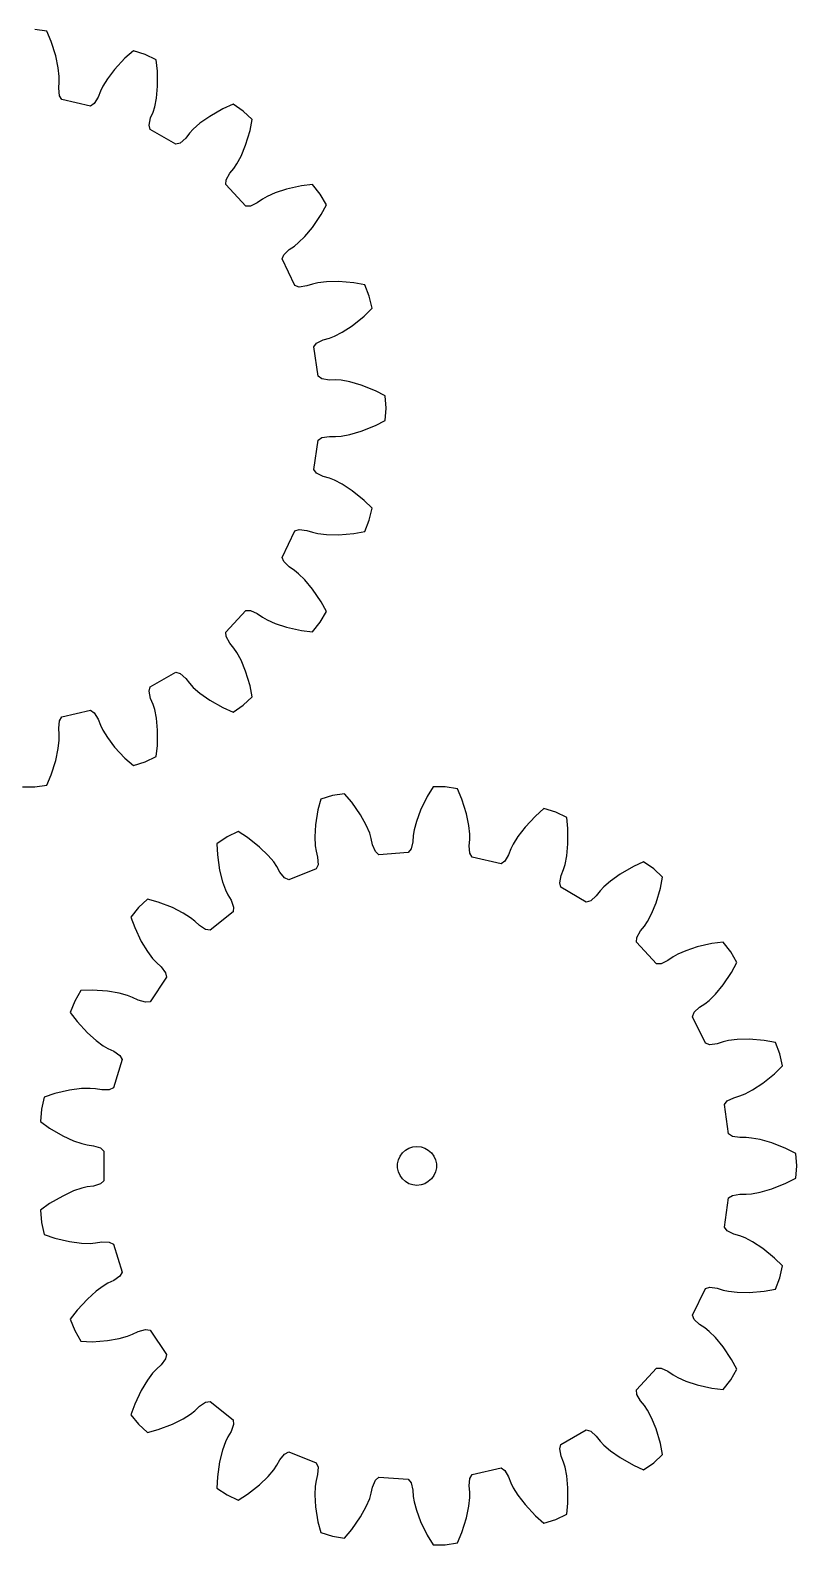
# Model space of a CAD drawing. Extents: x 0 to 185, y 0 to 234.
# Drawn here: x 125.8 to 184.9, y 0 to 116.7 of the extents above; entities that cross this region are included whole.
import ezdxf

# ---------------------------------------------------------------- set-up
doc = ezdxf.new("R2010")
doc.units = 0

msp = doc.modelspace()

# ---------------------------------------------------------------- linework, layer by layer
for p, q in [((127.12, 116.67), (126.19, 116.81)), ((127.46, 115.88), (127.12, 116.67)), ((127.81, 114.76), (127.46, 115.88)), ((128, 113.85), (127.81, 114.76)), ((133.14, 114.58), (132.34, 113.72)), ((133.79, 115.15), (133.14, 114.58)), ((134.7, 114.87), (133.79, 115.15)), ((135.55, 114.46), (134.7, 114.87)), ((135.64, 113.6), (135.55, 114.46)), ((128.07, 113.18), (128, 113.85)), ((132.34, 113.72), (131.78, 112.99)), ((135.64, 112.42), (135.64, 113.6)), ((128.03, 112.27), (128.07, 112.76)), ((128.08, 111.7), (128.03, 112.27)), ((128.07, 112.76), (128.07, 113.18)), ((131.42, 112.42), (131.24, 112.04)), ((131.78, 112.99), (131.42, 112.42)), ((135.56, 111.5), (135.64, 112.42)), ((128.26, 111.4), (128.08, 111.7)), ((130.48, 110.89), (128.26, 111.4)), ((130.77, 111.09), (130.48, 110.89)), ((131.07, 111.58), (130.77, 111.09)), ((131.24, 112.04), (131.07, 111.58)), ((135.43, 110.84), (135.56, 111.5)), ((141.47, 111.04), (140.69, 110.69)), ((142.26, 110.5), (141.47, 111.04)), ((135, 109.43), (135.12, 109.99)), ((135.12, 109.99), (135.31, 110.44)), ((135.31, 110.44), (135.43, 110.84)), ((139.67, 110.1), (138.91, 109.57)), ((140.69, 110.69), (139.67, 110.1)), ((142.95, 109.86), (142.26, 110.5)), ((142.78, 109.01), (142.95, 109.86)), ((135.08, 109.08), (135, 109.43)), ((137.05, 107.95), (135.08, 109.08)), ((138.12, 108.82), (137.82, 108.43)), ((138.41, 109.13), (138.12, 108.82)), ((138.91, 109.57), (138.41, 109.13)), ((142.44, 107.89), (142.78, 109.01)), ((137.39, 108.05), (137.05, 107.95)), ((137.82, 108.43), (137.39, 108.05)), ((142.09, 107.04), (142.44, 107.89)), ((141.53, 106.09), (141.77, 106.44)), ((141.77, 106.44), (142.09, 107.04)), ((140.92, 104.86), (140.94, 105.22)), ((140.94, 105.22), (141.22, 105.72)), ((141.22, 105.72), (141.53, 106.09)), ((142.47, 103.19), (140.92, 104.86)), ((144.11, 103.92), (143.74, 103.71)), ((144.72, 104.2), (144.11, 103.92)), ((145.6, 104.49), (144.72, 104.2)), ((146.75, 104.74), (145.6, 104.49)), ((147.6, 104.84), (146.75, 104.74)), ((148.19, 104.1), (147.6, 104.84)), ((148.67, 103.29), (148.19, 104.1)), ((142.82, 103.19), (142.47, 103.19)), ((143.34, 103.43), (142.82, 103.19)), ((143.74, 103.71), (143.34, 103.43)), ((148.26, 102.53), (148.67, 103.29)), ((147.6, 101.55), (148.26, 102.53)), ((146.53, 100.37), (147.01, 100.84)), ((147.01, 100.84), (147.6, 101.55)), ((145.25, 99.11), (145.38, 99.44)), ((145.38, 99.44), (145.79, 99.84)), ((145.79, 99.84), (146.2, 100.1)), ((146.2, 100.1), (146.53, 100.37)), ((146.24, 97.06), (145.25, 99.11)), ((146.58, 96.95), (146.24, 97.06)), ((147.15, 97.03), (146.58, 96.95)), ((147.61, 97.18), (147.15, 97.03)), ((148.02, 97.27), (147.61, 97.18)), ((148.69, 97.35), (148.02, 97.27)), ((149.61, 97.37), (148.69, 97.35)), ((150.79, 97.27), (149.61, 97.37)), ((151.64, 97.12), (150.79, 97.27)), ((151.98, 96.24), (151.64, 97.12)), ((152.19, 95.32), (151.98, 96.24)), ((150.66, 93.97), (151.58, 94.71)), ((151.58, 94.71), (152.19, 95.32)), ((149.29, 93.16), (149.89, 93.47)), ((149.89, 93.47), (150.66, 93.97)), ((147.7, 92.33), (147.92, 92.61)), ((148.04, 90.08), (147.7, 92.33)), ((147.92, 92.61), (148.43, 92.87)), ((148.43, 92.87), (148.9, 93)), ((148.9, 93), (149.29, 93.16)), ((148.33, 89.88), (148.04, 90.08)), ((148.9, 89.78), (148.33, 89.88)), ((149.38, 89.79), (148.9, 89.78)), ((149.8, 89.76), (149.38, 89.79)), ((150.47, 89.64), (149.8, 89.76)), ((151.35, 89.38), (150.47, 89.64)), ((152.45, 88.95), (151.35, 89.38)), ((153.21, 88.55), (152.45, 88.95)), ((153.28, 87.61), (153.21, 88.55)), ((153.21, 86.67), (153.28, 87.61)), ((152.45, 86.27), (153.21, 86.67)), ((148.04, 85.14), (148.33, 85.34)), ((148.33, 85.34), (148.9, 85.43)), ((148.9, 85.43), (149.38, 85.42)), ((149.38, 85.42), (149.8, 85.46)), ((149.8, 85.46), (150.47, 85.58)), ((150.47, 85.58), (151.35, 85.83)), ((151.35, 85.83), (152.45, 86.27)), ((147.7, 82.88), (148.04, 85.14)), ((147.92, 82.6), (147.7, 82.88)), ((148.43, 82.35), (147.92, 82.6)), ((148.9, 82.21), (148.43, 82.35)), ((149.29, 82.06), (148.9, 82.21)), ((149.89, 81.75), (149.29, 82.06)), ((150.66, 81.24), (149.89, 81.75)), ((151.58, 80.5), (150.66, 81.24)), ((152.19, 79.9), (151.58, 80.5)), ((151.98, 78.98), (152.19, 79.9)), ((146.24, 78.16), (146.58, 78.27)), ((146.58, 78.27), (147.15, 78.19)), ((151.64, 78.1), (151.98, 78.98)), ((145.25, 76.11), (146.24, 78.16)), ((147.15, 78.19), (147.61, 78.04)), ((147.61, 78.04), (148.02, 77.95)), ((148.02, 77.95), (148.69, 77.87)), ((148.69, 77.87), (149.61, 77.85)), ((149.61, 77.85), (150.79, 77.94)), ((150.79, 77.94), (151.64, 78.1)), ((145.38, 75.78), (145.25, 76.11)), ((145.79, 75.38), (145.38, 75.78)), ((146.2, 75.11), (145.79, 75.38)), ((146.53, 74.85), (146.2, 75.11)), ((147.01, 74.38), (146.53, 74.85)), ((147.6, 73.66), (147.01, 74.38)), ((148.26, 72.69), (147.6, 73.66)), ((148.67, 71.93), (148.26, 72.69)), ((140.92, 70.35), (142.47, 72.02)), ((142.47, 72.02), (142.82, 72.02)), ((142.82, 72.02), (143.34, 71.78)), ((143.34, 71.78), (143.74, 71.5)), ((143.74, 71.5), (144.11, 71.29)), ((144.11, 71.29), (144.72, 71.02)), ((148.19, 71.11), (148.67, 71.93)), ((140.94, 70), (140.92, 70.35)), ((144.72, 71.02), (145.6, 70.73)), ((145.6, 70.73), (146.75, 70.47)), ((146.75, 70.47), (147.6, 70.37)), ((147.6, 70.37), (148.19, 71.11)), ((141.22, 69.5), (140.94, 70)), ((141.53, 69.12), (141.22, 69.5)), ((141.77, 68.77), (141.53, 69.12)), ((142.09, 68.18), (141.77, 68.77)), ((142.44, 67.33), (142.09, 68.18)), ((135.08, 66.13), (137.05, 67.27)), ((137.05, 67.27), (137.39, 67.17)), ((137.39, 67.17), (137.82, 66.78)), ((137.82, 66.78), (138.12, 66.4)), ((142.78, 66.2), (142.44, 67.33)), ((135, 65.79), (135.08, 66.13)), ((135.12, 65.22), (135, 65.79)), ((138.12, 66.4), (138.41, 66.09)), ((138.41, 66.09), (138.91, 65.65)), ((138.91, 65.65), (139.67, 65.11)), ((142.95, 65.36), (142.78, 66.2)), ((128.26, 63.82), (130.48, 64.32)), ((130.48, 64.32), (130.77, 64.13)), ((135.31, 64.77), (135.12, 65.22)), ((135.43, 64.37), (135.31, 64.77)), ((135.56, 63.71), (135.43, 64.37)), ((139.67, 65.11), (140.69, 64.53)), ((140.69, 64.53), (141.47, 64.18)), ((141.47, 64.18), (142.26, 64.71)), ((142.26, 64.71), (142.95, 65.36)), ((128.03, 62.94), (128.08, 63.51)), ((128.08, 63.51), (128.26, 63.82)), ((130.77, 64.13), (131.07, 63.64)), ((131.07, 63.64), (131.24, 63.18)), ((131.24, 63.18), (131.42, 62.8)), ((135.64, 62.79), (135.56, 63.71)), ((128, 61.37), (128.07, 62.03)), ((128.07, 62.45), (128.03, 62.94)), ((128.07, 62.03), (128.07, 62.45)), ((131.42, 62.8), (131.78, 62.23)), ((131.78, 62.23), (132.34, 61.49)), ((135.64, 61.62), (135.64, 62.79)), ((127.81, 60.46), (128, 61.37)), ((132.34, 61.49), (133.14, 60.64)), ((134.7, 60.35), (135.55, 60.76)), ((135.55, 60.76), (135.64, 61.62)), ((127.46, 59.34), (127.81, 60.46)), ((133.14, 60.64), (133.79, 60.07)), ((133.79, 60.07), (134.7, 60.35)), ((125.24, 58.41), (126.19, 58.41)), ((126.19, 58.41), (127.12, 58.55)), ((127.12, 58.55), (127.46, 59.34)), ((156.9, 58.41), (156.44, 57.67)), ((157.84, 58.41), (156.9, 58.41)), ((158.78, 58.26), (157.84, 58.41)), ((148.23, 57.47), (148.02, 56.64)), ((149.14, 57.75), (148.23, 57.47)), ((150.07, 57.89), (149.14, 57.75)), ((150.63, 57.24), (150.07, 57.89)), ((151.3, 56.27), (150.63, 57.24)), ((156.44, 57.67), (155.93, 56.62)), ((159.12, 57.47), (158.78, 58.26)), ((159.47, 56.35), (159.12, 57.47)), ((148.02, 56.64), (147.83, 55.48)), ((151.74, 55.46), (151.3, 56.27)), ((155.93, 56.62), (155.61, 55.75)), ((159.66, 55.45), (159.47, 56.35)), ((164.8, 56.17), (163.99, 55.32)), ((165.45, 56.74), (164.8, 56.17)), ((166.35, 56.46), (165.45, 56.74)), ((167.2, 56.05), (166.35, 56.46)), ((167.29, 55.2), (167.2, 56.05)), ((141.86, 54.97), (141.01, 54.56)), ((142.59, 54.51), (141.86, 54.97)), ((147.83, 55.48), (147.78, 54.56)), ((152.01, 54.84), (151.74, 55.46)), ((155.44, 55.1), (155.37, 54.68)), ((155.61, 55.75), (155.44, 55.1)), ((159.73, 54.78), (159.66, 55.45)), ((163.99, 55.32), (163.43, 54.58)), ((167.3, 54.02), (167.29, 55.2)), ((141.01, 54.56), (140.23, 54.03)), ((140.23, 54.03), (140.27, 53.17)), ((143.51, 53.78), (142.59, 54.51)), ((144.18, 53.14), (143.51, 53.78)), ((147.78, 54.56), (147.81, 53.88)), ((147.81, 53.88), (147.87, 53.47)), ((152.13, 54.44), (152.01, 54.84)), ((152.23, 53.96), (152.13, 54.44)), ((152.45, 53.43), (152.23, 53.96)), ((155.34, 54.19), (155.21, 53.64)), ((155.37, 54.68), (155.34, 54.19)), ((159.68, 53.87), (159.73, 54.36)), ((159.73, 53.3), (159.68, 53.87)), ((159.73, 54.36), (159.73, 54.78)), ((163.08, 54.01), (162.89, 53.63)), ((163.43, 54.58), (163.08, 54.01)), ((167.21, 53.1), (167.3, 54.02)), ((140.27, 53.17), (140.44, 52.01)), ((144.61, 52.63), (144.18, 53.14)), ((144.85, 52.28), (144.61, 52.63)), ((147.87, 53.47), (147.99, 52.99)), ((147.99, 52.99), (148.03, 52.42)), ((152.71, 53.19), (152.45, 53.43)), ((154.98, 53.36), (152.71, 53.19)), ((155.21, 53.64), (154.98, 53.36)), ((159.92, 52.99), (159.73, 53.3)), ((162.14, 52.49), (159.92, 52.99)), ((162.43, 52.68), (162.14, 52.49)), ((162.72, 53.18), (162.43, 52.68)), ((162.89, 53.63), (162.72, 53.18)), ((167.08, 52.44), (167.21, 53.1)), ((173.13, 52.63), (172.34, 52.28)), ((173.91, 52.1), (173.13, 52.63)), ((140.44, 52.01), (140.66, 51.11)), ((145.09, 51.85), (144.85, 52.28)), ((145.45, 51.41), (145.09, 51.85)), ((145.77, 51.26), (145.45, 51.41)), ((147.89, 52.09), (145.77, 51.26)), ((148.03, 52.42), (147.89, 52.09)), ((166.66, 51.03), (166.77, 51.59)), ((166.77, 51.59), (166.96, 52.04)), ((166.96, 52.04), (167.08, 52.44)), ((171.32, 51.7), (170.57, 51.16)), ((172.34, 52.28), (171.32, 51.7)), ((174.6, 51.46), (173.91, 52.1)), ((174.44, 50.61), (174.6, 51.46)), ((140.66, 51.11), (140.89, 50.48)), ((140.89, 50.48), (141.07, 50.1)), ((166.74, 50.68), (166.66, 51.03)), ((168.71, 49.54), (166.74, 50.68)), ((169.77, 50.41), (169.48, 50.03)), ((170.06, 50.72), (169.77, 50.41)), ((170.57, 51.16), (170.06, 50.72)), ((174.1, 49.48), (174.44, 50.61)), ((134.19, 49.12), (133.6, 48.38)), ((134.88, 49.76), (134.19, 49.12)), ((135.71, 49.54), (134.88, 49.76)), ((136.81, 49.11), (135.71, 49.54)), ((137.63, 48.69), (136.81, 49.11)), ((141.07, 50.1), (141.32, 49.68)), ((141.32, 49.68), (141.52, 49.14)), ((141.52, 49.14), (141.49, 48.79)), ((169.05, 49.64), (168.71, 49.54)), ((169.48, 50.03), (169.05, 49.64)), ((173.74, 48.63), (174.1, 49.48)), ((133.6, 48.38), (133.89, 47.57)), ((138.2, 48.33), (137.63, 48.69)), ((138.53, 48.07), (138.2, 48.33)), ((138.88, 47.73), (138.53, 48.07)), ((141.49, 48.79), (139.71, 47.37)), ((173.19, 47.69), (173.43, 48.04)), ((173.43, 48.04), (173.74, 48.63)), ((133.89, 47.57), (134.39, 46.51)), ((139.36, 47.42), (138.88, 47.73)), ((139.71, 47.37), (139.36, 47.42)), ((172.58, 46.46), (172.6, 46.81)), ((172.6, 46.81), (172.88, 47.31)), ((172.88, 47.31), (173.19, 47.69)), ((134.39, 46.51), (134.87, 45.72)), ((134.87, 45.72), (135.27, 45.18)), ((174.12, 44.79), (172.58, 46.46)), ((176.38, 45.79), (175.76, 45.52)), ((177.26, 46.08), (176.38, 45.79)), ((178.4, 46.34), (177.26, 46.08)), ((179.26, 46.44), (178.4, 46.34)), ((179.85, 45.7), (179.26, 46.44)), ((180.32, 44.88), (179.85, 45.7)), ((135.27, 45.18), (135.56, 44.87)), ((135.56, 44.87), (135.92, 44.54)), ((135.92, 44.54), (136.27, 44.09)), ((174.48, 44.79), (174.12, 44.79)), ((175, 45.03), (174.48, 44.79)), ((175.4, 45.31), (175, 45.03)), ((175.76, 45.52), (175.4, 45.31)), ((179.91, 44.12), (180.32, 44.88)), ((136.35, 43.74), (135.07, 41.86)), ((136.27, 44.09), (136.35, 43.74)), ((179.26, 43.15), (179.91, 44.12)), ((129.74, 42.73), (129.27, 41.91)), ((130.6, 42.75), (129.74, 42.73)), ((131.78, 42.67), (130.6, 42.75)), ((132.69, 42.52), (131.78, 42.67)), ((133.34, 42.34), (132.69, 42.52)), ((133.73, 42.19), (133.34, 42.34)), ((134.16, 41.97), (133.73, 42.19)), ((178.19, 41.96), (178.67, 42.43)), ((178.67, 42.43), (179.26, 43.15)), ((129.27, 41.91), (128.92, 41.03)), ((128.92, 41.03), (129.44, 40.34)), ((134.71, 41.81), (134.16, 41.97)), ((135.07, 41.86), (134.71, 41.81)), ((176.91, 40.7), (177.04, 41.04)), ((177.04, 41.04), (177.45, 41.43)), ((177.45, 41.43), (177.86, 41.7)), ((177.86, 41.7), (178.19, 41.96)), ((129.44, 40.34), (130.24, 39.47)), ((177.9, 38.65), (176.91, 40.7)), ((130.24, 39.47), (130.93, 38.86)), ((130.93, 38.86), (131.47, 38.46)), ((178.24, 38.54), (177.9, 38.65)), ((178.81, 38.62), (178.24, 38.54)), ((179.27, 38.77), (178.81, 38.62)), ((179.68, 38.86), (179.27, 38.77)), ((180.35, 38.94), (179.68, 38.86)), ((181.27, 38.96), (180.35, 38.94)), ((182.44, 38.87), (181.27, 38.96)), ((183.29, 38.71), (182.44, 38.87)), ((183.64, 37.83), (183.29, 38.71)), ((131.47, 38.46), (131.83, 38.25)), ((131.83, 38.25), (132.28, 38.05)), ((132.92, 37.41), (132.25, 35.23)), ((132.28, 38.05), (132.74, 37.72)), ((132.74, 37.72), (132.92, 37.41)), ((183.85, 36.91), (183.64, 37.83)), ((182.32, 35.57), (183.23, 36.31)), ((183.23, 36.31), (183.85, 36.91)), ((128.87, 35.04), (127.72, 34.77)), ((129.78, 35.16), (128.87, 35.04)), ((130.46, 35.18), (129.78, 35.16)), ((130.87, 35.15), (130.46, 35.18)), ((131.36, 35.06), (130.87, 35.15)), ((131.93, 35.07), (131.36, 35.06)), ((132.25, 35.23), (131.93, 35.07)), ((180.95, 34.75), (181.54, 35.06)), ((181.54, 35.06), (182.32, 35.57)), ((126.91, 34.49), (126.7, 33.57)), ((127.72, 34.77), (126.91, 34.49)), ((179.36, 33.93), (179.58, 34.21)), ((179.69, 31.67), (179.36, 33.93)), ((179.58, 34.21), (180.09, 34.46)), ((180.09, 34.46), (180.56, 34.6)), ((180.56, 34.6), (180.95, 34.75)), ((126.7, 33.57), (126.63, 32.62)), ((126.63, 32.62), (127.32, 32.12)), ((127.32, 32.12), (128.34, 31.52)), ((128.34, 31.52), (129.18, 31.14)), ((179.99, 31.47), (179.69, 31.67)), ((129.18, 31.14), (129.81, 30.92)), ((129.81, 30.92), (130.22, 30.83)), ((130.22, 30.83), (130.71, 30.76)), ((130.71, 30.76), (131.25, 30.59)), ((131.25, 30.59), (131.51, 30.34)), ((154.54, 30.21), (154.77, 30.42)), ((154.77, 30.42), (155.04, 30.57)), ((155.04, 30.57), (155.34, 30.67)), ((155.34, 30.67), (155.65, 30.7)), ((155.65, 30.7), (155.97, 30.67)), ((155.97, 30.67), (156.26, 30.57)), ((156.26, 30.57), (156.53, 30.42)), ((156.53, 30.42), (156.77, 30.21)), ((180.55, 31.38), (179.99, 31.47)), ((181.04, 31.39), (180.55, 31.38)), ((181.46, 31.35), (181.04, 31.39)), ((182.12, 31.23), (181.46, 31.35)), ((183.01, 30.98), (182.12, 31.23)), ((184.1, 30.54), (183.01, 30.98)), ((184.87, 30.15), (184.1, 30.54)), ((131.51, 30.34), (131.51, 28.06)), ((154.16, 29.36), (154.23, 29.67)), ((154.16, 29.05), (154.16, 29.36)), ((154.23, 29.67), (154.35, 29.95)), ((154.35, 29.95), (154.54, 30.21)), ((156.77, 30.21), (156.95, 29.95)), ((156.95, 29.95), (157.08, 29.67)), ((157.08, 29.67), (157.15, 29.36)), ((157.15, 29.36), (157.15, 29.05)), ((184.94, 29.2), (184.87, 30.15)), ((184.87, 28.26), (184.94, 29.2)), ((131.51, 28.06), (131.25, 27.82)), ((154.23, 28.74), (154.16, 29.05)), ((154.35, 28.45), (154.23, 28.74)), ((154.54, 28.2), (154.35, 28.45)), ((154.77, 27.99), (154.54, 28.2)), ((156.77, 28.2), (156.53, 27.99)), ((156.95, 28.45), (156.77, 28.2)), ((157.08, 28.74), (156.95, 28.45)), ((157.15, 29.05), (157.08, 28.74)), ((184.1, 27.86), (184.87, 28.26)), ((128.34, 26.88), (127.32, 26.29)), ((129.18, 27.27), (128.34, 26.88)), ((129.81, 27.48), (129.18, 27.27)), ((130.22, 27.58), (129.81, 27.48)), ((130.71, 27.64), (130.22, 27.58)), ((131.25, 27.82), (130.71, 27.64)), ((155.04, 27.83), (154.77, 27.99)), ((155.34, 27.74), (155.04, 27.83)), ((155.65, 27.7), (155.34, 27.74)), ((155.97, 27.74), (155.65, 27.7)), ((156.26, 27.83), (155.97, 27.74)), ((156.53, 27.99), (156.26, 27.83)), ((179.69, 26.73), (179.99, 26.93)), ((179.99, 26.93), (180.55, 27.03)), ((180.55, 27.03), (181.04, 27.02)), ((181.04, 27.02), (181.46, 27.05)), ((181.46, 27.05), (182.12, 27.17)), ((182.12, 27.17), (183.01, 27.43)), ((183.01, 27.43), (184.1, 27.86)), ((127.32, 26.29), (126.63, 25.78)), ((126.63, 25.78), (126.7, 24.84)), ((179.36, 24.48), (179.69, 26.73)), ((126.7, 24.84), (126.91, 23.92)), ((126.91, 23.92), (127.72, 23.64)), ((127.72, 23.64), (128.87, 23.37)), ((128.87, 23.37), (129.78, 23.25)), ((179.58, 24.2), (179.36, 24.48)), ((180.09, 23.94), (179.58, 24.2)), ((180.56, 23.81), (180.09, 23.94)), ((180.95, 23.65), (180.56, 23.81)), ((181.54, 23.34), (180.95, 23.65)), ((129.78, 23.25), (130.46, 23.23)), ((130.46, 23.23), (130.87, 23.26)), ((130.87, 23.26), (131.36, 23.34)), ((131.36, 23.34), (131.93, 23.33)), ((131.93, 23.33), (132.25, 23.17)), ((132.25, 23.17), (132.92, 21)), ((182.32, 22.84), (181.54, 23.34)), ((183.23, 22.1), (182.32, 22.84)), ((183.85, 21.49), (183.23, 22.1)), ((183.64, 20.57), (183.85, 21.49)), ((131.47, 19.94), (130.93, 19.55)), ((131.83, 20.16), (131.47, 19.94)), ((132.28, 20.36), (131.83, 20.16)), ((132.74, 20.69), (132.28, 20.36)), ((132.92, 21), (132.74, 20.69)), ((177.9, 19.75), (178.24, 19.86)), ((178.24, 19.86), (178.81, 19.78)), ((183.29, 19.69), (183.64, 20.57)), ((130.24, 18.93), (129.44, 18.07)), ((130.93, 19.55), (130.24, 18.93)), ((176.91, 17.7), (177.9, 19.75)), ((178.81, 19.78), (179.27, 19.63)), ((179.27, 19.63), (179.68, 19.54)), ((179.68, 19.54), (180.35, 19.46)), ((180.35, 19.46), (181.27, 19.44)), ((181.27, 19.44), (182.44, 19.54)), ((182.44, 19.54), (183.29, 19.69)), ((129.44, 18.07), (128.92, 17.38)), ((177.04, 17.37), (176.91, 17.7)), ((128.92, 17.38), (129.27, 16.5)), ((129.27, 16.5), (129.74, 15.68)), ((133.73, 16.22), (134.16, 16.44)), ((134.16, 16.44), (134.71, 16.6)), ((134.71, 16.6), (135.07, 16.54)), ((135.07, 16.54), (136.35, 14.66)), ((177.45, 16.97), (177.04, 17.37)), ((177.86, 16.71), (177.45, 16.97)), ((178.19, 16.44), (177.86, 16.71)), ((178.67, 15.97), (178.19, 16.44)), ((129.74, 15.68), (130.6, 15.65)), ((130.6, 15.65), (131.78, 15.73)), ((131.78, 15.73), (132.69, 15.89)), ((132.69, 15.89), (133.34, 16.07)), ((133.34, 16.07), (133.73, 16.22)), ((179.26, 15.26), (178.67, 15.97)), ((179.91, 14.28), (179.26, 15.26)), ((136.27, 14.32), (135.92, 13.86)), ((136.35, 14.66), (136.27, 14.32)), ((180.32, 13.52), (179.91, 14.28)), ((135.27, 13.23), (134.87, 12.69)), ((135.56, 13.54), (135.27, 13.23)), ((135.92, 13.86), (135.56, 13.54)), ((172.58, 11.95), (174.12, 13.62)), ((174.12, 13.62), (174.48, 13.62)), ((174.48, 13.62), (175, 13.38)), ((175, 13.38), (175.4, 13.1)), ((175.4, 13.1), (175.76, 12.89)), ((175.76, 12.89), (176.38, 12.61)), ((179.85, 12.71), (180.32, 13.52)), ((134.39, 11.9), (133.89, 10.83)), ((134.87, 12.69), (134.39, 11.9)), ((172.6, 11.59), (172.58, 11.95)), ((176.38, 12.61), (177.26, 12.33)), ((177.26, 12.33), (178.4, 12.07)), ((178.4, 12.07), (179.26, 11.97)), ((179.26, 11.97), (179.85, 12.71)), ((133.89, 10.83), (133.6, 10.02)), ((138.53, 10.33), (138.88, 10.67)), ((138.88, 10.67), (139.36, 10.99)), ((139.36, 10.99), (139.71, 11.04)), ((139.71, 11.04), (141.49, 9.62)), ((172.88, 11.09), (172.6, 11.59)), ((173.19, 10.72), (172.88, 11.09)), ((173.43, 10.37), (173.19, 10.72)), ((133.6, 10.02), (134.19, 9.28)), ((136.81, 9.29), (137.63, 9.71)), ((137.63, 9.71), (138.2, 10.07)), ((138.2, 10.07), (138.53, 10.33)), ((141.49, 9.62), (141.52, 9.26)), ((173.74, 9.78), (173.43, 10.37)), ((174.1, 8.92), (173.74, 9.78)), ((134.19, 9.28), (134.88, 8.64)), ((134.88, 8.64), (135.71, 8.87)), ((135.71, 8.87), (136.81, 9.29)), ((141.07, 8.31), (140.89, 7.93)), ((141.32, 8.73), (141.07, 8.31)), ((141.52, 9.26), (141.32, 8.73)), ((166.74, 7.73), (168.71, 8.86)), ((168.71, 8.86), (169.05, 8.76)), ((169.05, 8.76), (169.48, 8.38)), ((169.48, 8.38), (169.77, 7.99)), ((174.44, 7.8), (174.1, 8.92)), ((140.66, 7.3), (140.44, 6.4)), ((140.89, 7.93), (140.66, 7.3)), ((145.45, 6.99), (145.77, 7.15)), ((145.77, 7.15), (147.89, 6.31)), ((166.66, 7.38), (166.74, 7.73)), ((166.77, 6.82), (166.66, 7.38)), ((169.77, 7.99), (170.06, 7.68)), ((170.06, 7.68), (170.57, 7.24)), ((170.57, 7.24), (171.32, 6.71)), ((174.6, 6.95), (174.44, 7.8)), ((140.44, 6.4), (140.27, 5.24)), ((144.61, 5.78), (144.85, 6.12)), ((144.85, 6.12), (145.09, 6.55)), ((145.09, 6.55), (145.45, 6.99)), ((147.89, 6.31), (148.03, 5.98)), ((148.03, 5.98), (147.99, 5.41)), ((159.92, 5.41), (162.14, 5.92)), ((162.14, 5.92), (162.43, 5.72)), ((166.96, 6.37), (166.77, 6.82)), ((167.08, 5.97), (166.96, 6.37)), ((167.21, 5.31), (167.08, 5.97)), ((171.32, 6.71), (172.34, 6.12)), ((172.34, 6.12), (173.13, 5.77)), ((173.13, 5.77), (173.91, 6.31)), ((173.91, 6.31), (174.6, 6.95)), ((140.27, 5.24), (140.23, 4.37)), ((143.51, 4.62), (144.18, 5.27)), ((144.18, 5.27), (144.61, 5.78)), ((147.87, 4.94), (147.81, 4.52)), ((147.99, 5.41), (147.87, 4.94)), ((152.23, 4.44), (152.45, 4.97)), ((152.45, 4.97), (152.71, 5.21)), ((152.71, 5.21), (154.98, 5.04)), ((154.98, 5.04), (155.21, 4.77)), ((155.21, 4.77), (155.34, 4.21)), ((159.68, 4.54), (159.73, 5.11)), ((159.73, 5.11), (159.92, 5.41)), ((162.43, 5.72), (162.72, 5.23)), ((162.72, 5.23), (162.89, 4.77)), ((162.89, 4.77), (163.08, 4.39)), ((167.3, 4.39), (167.21, 5.31)), ((140.23, 4.37), (141.01, 3.84)), ((141.01, 3.84), (141.86, 3.43)), ((141.86, 3.43), (142.59, 3.9)), ((142.59, 3.9), (143.51, 4.62)), ((147.81, 4.52), (147.78, 3.85)), ((147.78, 3.85), (147.83, 2.93)), ((151.74, 2.95), (152.01, 3.56)), ((152.01, 3.56), (152.13, 3.97)), ((152.13, 3.97), (152.23, 4.44)), ((155.34, 4.21), (155.37, 3.72)), ((155.37, 3.72), (155.44, 3.31)), ((159.66, 2.96), (159.73, 3.63)), ((159.73, 4.05), (159.68, 4.54)), ((159.73, 3.63), (159.73, 4.05)), ((163.08, 4.39), (163.43, 3.82)), ((163.43, 3.82), (163.99, 3.09)), ((167.29, 3.21), (167.3, 4.39)), ((147.83, 2.93), (148.02, 1.77)), ((151.3, 2.14), (151.74, 2.95)), ((155.44, 3.31), (155.61, 2.66)), ((155.61, 2.66), (155.93, 1.79)), ((159.47, 2.06), (159.66, 2.96)), ((163.99, 3.09), (164.8, 2.23)), ((166.35, 1.94), (167.2, 2.35)), ((167.2, 2.35), (167.29, 3.21)), ((148.02, 1.77), (148.23, 0.93)), ((150.07, 0.51), (150.63, 1.17)), ((150.63, 1.17), (151.3, 2.14)), ((155.93, 1.79), (156.44, 0.73)), ((159.12, 0.93), (159.47, 2.06)), ((164.8, 2.23), (165.45, 1.66)), ((165.45, 1.66), (166.35, 1.94)), ((148.23, 0.93), (149.14, 0.65)), ((149.14, 0.65), (150.07, 0.51)), ((156.44, 0.73), (156.9, 0)), ((156.9, 0), (157.84, 0)), ((157.84, 0), (158.78, 0.14)), ((158.78, 0.14), (159.12, 0.93))]:
    msp.add_line(p, q)

doc.saveas('drawing.dxf')
